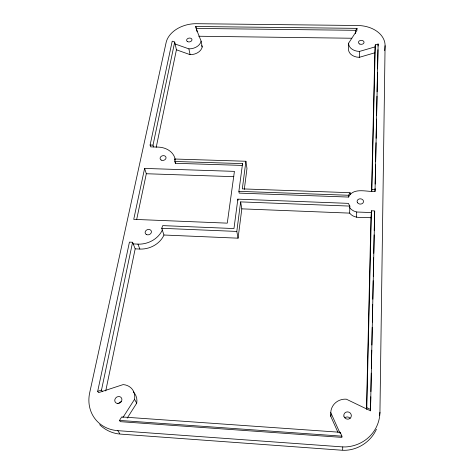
<?xml version="1.0" encoding="UTF-8"?>
<svg xmlns="http://www.w3.org/2000/svg" width="474" height="474" viewBox="0 0 474 474"><rect width="100%" height="100%" fill="white"/><g stroke="black" fill="none" stroke-linecap="round" stroke-linejoin="round"><path stroke-width="0.71" d="M379.514 415.425L379.941 412.22L385.084 45.694A28.055 20.169 -0.8 0 0 357.728 25.507L196.449 23.7A27.208 19.345 -10.3 0 0 166.107 42.613L89.681 392.804A37.387 33.014 -38.2 0 0 117.765 430.653L119.762 433.645M340.166 433.503L340.19 432.276L121.711 416.936L119.484 420.426L120.278 421.664L341.908 437.384L341.938 436.163L340.19 432.276M175.196 159.365A21.253 16.626 -15.7 0 0 157.925 147.082L150.655 146.869L150.104 145.044L172.21 41.173L174.699 42.05L176.429 49.794L190.08 54.658A10.772 7.685 -10.4 0 0 202.197 46.956L201.112 41.137L196.094 28.464L195.721 26.491L357.005 28.369L356.94 30.377L348.627 43.17L348.509 49.095A11.115 8.017 -0.6 0 0 359.292 57.33L374.827 52.792L375.289 44.852L378.139 44.023L375.023 191.455C366.639 192.047 353.284 187.07 348.568 197.066L239.18 193.119L238.884 191.348L242.546 163.619L174.841 161.474L174.87 159.027L245.899 161.255L246.972 168.489L244.3 189.434M337.998 432.448L330.793 416.373L330.757 412.558A15.15 14.469 23.1 0 1 346.304 399.173L370.502 410.816L370.792 396.768M370.899 391.595L371.278 373.115M371.373 368.677L371.752 350.197M371.859 345.019L372.226 327.279M372.333 322.101L372.694 304.361M372.801 299.183L373.186 280.703M373.275 276.265L373.654 257.785M373.749 253.347L374.128 234.867M374.217 230.429L374.673 211.511M375.023 191.455L375.082 188.504M375.171 184.072L375.568 164.881M375.645 161.19L376.024 142.733M376.113 138.301L376.51 119.11M376.587 115.419L376.978 96.222M377.073 91.796L377.47 72.599M377.541 68.908L377.938 49.717M370.502 410.816L374.715 210.918L371.45 210.794L370.964 217.803L366.485 409.181M371.58 191.526L374.827 52.792M366.769 409.021L371.45 210.794M371.817 191.342L375.289 44.852M348.568 197.066C347.726 195.643 351.062 190.252 350.144 194.5M342.661 449.85L342.743 446.917L117.765 430.653M370.964 217.803C363.967 216.79 354.712 219.61 349.652 213.116L349.853 206.095L348.343 203.364L237.853 199.151L233.966 228.557L162.706 225.612L161.747 228.302L163.945 235.015L163.595 235.851A22.225 18.202 -19.6 0 1 139.842 249.057L135.179 248.844L132.584 242.261L129.438 242.119L97.685 391.334L98.539 392.65L123.139 384.598A15.008 13.225 -38.8 0 1 134.539 399.327L136.708 403.178L127.198 418.139M355.636 33.654L355.737 30.318L357.005 28.369M359.292 57.33L359.511 51.417A11.204 8.04 -0.7 0 1 348.627 43.17M356.495 217.234L356.715 212.008L353.888 211.072L351.441 209.567L349.545 207.6M378.015 46.025L378.139 44.023M384.722 50.653L385.084 45.694M242.096 165.414L175.327 163.281L175.433 162.274M163.945 235.015L238.067 238.179L241.817 208.856L240.638 201.888L349.853 206.095M238.067 238.179L236.81 231.431L240.638 201.888M245.899 161.255L242.321 188.883L350.197 192.699M105.732 390.955L135.179 248.844M156.219 147.319L176.429 49.794M136.702 219.344L146.318 173.739L144.6 168.418L234.417 171.369L227.277 223.147L133.733 219.355L144.6 168.418M102.337 391.406L101.495 390.084L132.584 242.261M153.558 146.958L153.013 145.127L174.699 42.05M162.304 229.997L161.948 230.832A22.444 18.296 -19.5 0 1 137.952 244.128L133.241 243.92M376.421 429.237C370.68 442.195 356.815 450.887 342.637 450.282L120.343 434.101C112.599 433.544 105.192 430.108 99.664 424.674M122.885 417.576L134.539 399.327M97.685 391.334L101.495 390.084M359.511 51.417L375.171 46.855M342.743 446.917L345.7 446.935A37.843 36.16 21 0 0 379.941 412.22M195.721 26.491L196.485 28.422L355.737 30.318M198.707 36.243L351.797 38.24M150.104 145.044L153.013 145.127M146.318 173.739L233.866 176.684M371.942 189.535L375.153 189.647M238.884 191.348L348.615 195.27M356.715 212.008L371.326 212.565M241.817 208.856L349.652 213.116M161.747 228.302L236.81 231.431M119.484 420.426L341.938 436.163M175.131 44.005L188.889 48.869A10.861 7.703 -10.4 0 0 201.112 41.137M366.894 407.711L370.644 409.518M330.757 412.558L339.876 432.851M201.663 45.611L202.197 46.956M137.952 244.128L139.842 249.057M174.841 161.474L175.327 163.281M174.87 159.027L175.196 160.236M188.889 48.869L190.08 54.658M196.485 28.422L197.101 31.687M237.853 199.151L238.055 200.324M242.546 163.619L242.735 164.833M133.283 391.921A14.848 13.118 -39.3 0 1 136.708 403.178M330.793 416.373A14.99 14.338 24.5 0 1 331.012 414.507M118.778 403.173A3.703 3.271 -39.8 0 1 121.51 401.668M344.93 417.766A3.745 3.579 26.1 0 1 350.156 418.275M343.881 416.125A3.798 3.626 24.2 0 0 350.067 418.352A3.798 3.626 24.2 0 0 348.781 412.107A3.798 3.626 24.2 0 0 343.881 416.125M359.796 44.058A2.803 2.009 -0.6 0 0 364.05 42.376A2.803 2.009 -0.6 0 0 359.908 40.586A2.803 2.009 -0.6 0 0 359.796 44.058M187.633 41.671A2.714 1.92 -10.5 0 0 191.958 40.029A2.714 1.92 -10.5 0 0 188.291 38.293A2.714 1.92 -10.5 0 0 187.633 41.671M357.479 202.682A3.217 2.648 2.6 0 0 363.048 202.878A3.217 2.648 2.6 0 0 360.382 198.807A3.217 2.648 2.6 0 0 357.479 202.682M117.659 403.498A3.756 3.306 -39.1 0 0 121.729 398.468A3.756 3.306 -39.1 0 0 115.626 398.065A3.756 3.306 -39.1 0 0 117.659 403.498M146.253 234.434A3.223 2.648 -19.4 0 0 151.396 232.272A3.223 2.648 -19.4 0 0 147.177 229.73A3.223 2.648 -19.4 0 0 146.253 234.434M161.184 160.076A3.022 2.358 -14.9 0 0 166.013 158.12A3.022 2.358 -14.9 0 0 162.007 155.905A3.022 2.358 -14.9 0 0 161.184 160.076"/></g></svg>
